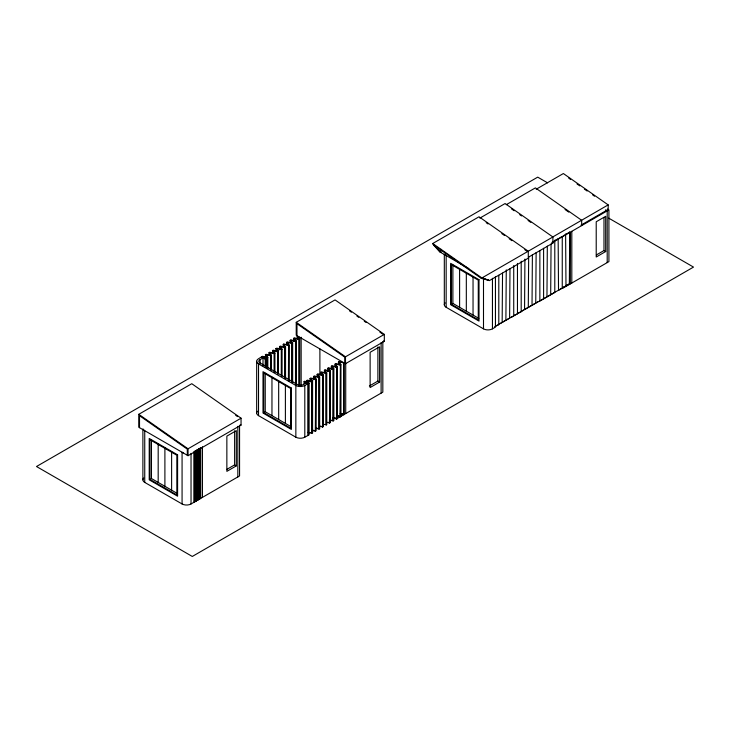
<?xml version="1.0" encoding="UTF-8"?>
<svg xmlns="http://www.w3.org/2000/svg" width="730" height="730" viewBox="0 0 730 730"><rect width="100%" height="100%" fill="white"/><g stroke="black" fill="none" stroke-linecap="round" stroke-linejoin="round"><path stroke-width="1.09" d="M267.134 367.874L267.134 357.755L267.819 357.353L267.819 368.595M270.675 369.197L270.675 355.702L271.368 355.309L271.368 369.918M274.224 371.643L274.224 353.658L274.909 353.256L274.909 372.373M277.774 374.098L277.774 351.604L278.459 351.212L278.459 373.696M283.532 347.672L283.733 344.022L289.098 345.071L289.098 381.051M281.315 375.421L281.315 349.56L282.008 349.159L282.008 376.151M287.082 344.496L287.282 341.969L292.648 343.018L292.648 382.374M284.864 377.875L284.864 347.516L285.549 347.115L285.549 378.596M288.414 380.321L288.615 345.18L286.589 342.37L291.954 343.419L290.138 340.317L290.622 340.207L295.504 341.366L296.197 340.974L296.197 384.829M299.054 385.422L299.054 339.322L299.738 338.921L299.738 386.152M310.551 381.699L310.752 378.049L316.117 379.098L316.117 430.819L312.705 430.235M314.101 379.655L314.301 375.996L319.667 377.045L319.667 428.775L316.254 428.191M307.987 432.333L311.883 433.264L311.883 381.544L312.577 381.142L312.577 432.872L310.131 432.516M312.504 430.517L315.433 431.22L315.634 379.217L313.617 376.397L318.974 377.446L317.158 374.353L317.65 374.234L322.523 375.402L323.217 375.001L323.217 426.721L319.804 426.137M326.073 425.079L326.073 373.349L326.757 372.957L326.757 424.677L323.144 424.376M326.693 422.323L329.622 423.026L329.622 371.305L330.307 370.904L330.307 422.634L327.87 422.278M335.38 367.363L335.581 363.713L340.946 364.763L340.946 416.483L336.557 415.671M329.266 420.051L333.163 420.982L333.163 369.252L333.856 368.86L333.856 420.58L331.42 420.234M338.93 364.197L339.131 361.669L344.003 362.828L344.003 414.558L340.883 414.138M336.712 418.929L336.712 367.208L337.397 366.807L337.397 418.536L336.712 418.929L332.807 417.998M337.333 416.182L340.262 416.885L340.463 364.881L338.437 362.062L344.003 362.828M311.883 433.264L312.084 381.261L310.067 378.441L315.433 379.49M315.433 431.22L315.634 379.217M316.053 428.474L319.183 428.893L319.183 377.164M319.594 426.42L322.724 426.84L322.724 375.12L320.707 372.3L326.073 373.349M329.622 423.026L329.823 371.023L327.797 368.203L333.163 369.252M333.163 420.982L333.364 368.978L331.347 366.159L336.712 367.208M340.262 416.885L340.463 364.881M263.001 365.748L263.001 357.873L259.36 360.109A4.207 2.427 0 0 0 259.36 362.536L298.223 384.984A4.207 2.427 0 0 0 302.43 384.984L306.299 382.876M296.225 322.313L335.052 299.902L384.318 334.386L384.318 341.284L345.5 363.695L296.225 335.243L296.225 322.313L345.5 356.797L345.5 363.695M138.773 414.312L191.771 383.706L241.046 418.19L241.046 425.088L188.039 455.693L138.773 427.242L138.773 414.312L188.039 448.795L188.039 455.693M479.865 218.115L505.096 203.542L552.884 236.976L552.884 243.099L528.62 257.106M506.264 204.692L535.382 187.884L581.664 220.278L581.664 225.616M536.203 189.225L563.377 173.539L608.172 204.884L608.172 209.455L580.998 225.141M261.504 357.016L265.236 359.169L265.985 358.74L265.985 366.615M552.555 237.086L608.172 204.884M345.5 356.797L384.318 334.386M468.76 268.622L440.19 252.124L432.726 243.51L482.001 277.993L489.465 280.576L528.292 258.165L528.292 251.266L479.017 216.783L432.726 243.51L433.474 244.897L481.252 278.331L552.884 236.976M304.063 383.834L304.063 381.58L304.802 381.151L309.027 383.195L309.027 434.916L304.802 437.188A6.333 3.659 0 0 1 295.851 437.188L258.52 415.635A6.333 3.659 0 0 1 257.517 411.218M188.039 448.795L241.046 418.19M551.989 242.323L553.86 241.247M554.417 240.489L557.592 239.093M559.454 238.007L562.255 236.392L562.255 288.122L558.523 290.275L558.149 238.336M563.186 235.854L569.719 232.085L569.719 283.806L494.694 326.693M267.335 367.591L267.335 357.472L262.453 356.304L258.52 358.74A6.333 3.659 0 0 0 258.52 363.914L295.851 385.467A6.333 3.659 0 0 0 304.802 385.467L308.544 383.305L306.518 380.494L311.883 381.544M552.555 242.433L608.92 209.884L608.92 261.614L562.629 288.332M263.749 412.614L290.622 428.136L290.622 388.479L263.749 372.966L263.749 412.614L265.236 411.757L291.151 426.721M451.395 304.282L478.269 319.795L478.269 280.147L451.395 264.625L451.395 304.282L452.883 303.415L478.798 318.38M149.969 479.4L176.843 494.913L176.843 455.255L149.969 439.743L149.969 479.4L151.457 478.533L177.381 493.498M369.362 386.006L377.894 381.078L379.609 382.064L379.609 346.823L370.128 352.298L370.128 387.539L379.609 382.064M596.392 254.925L603.984 250.545L605.699 251.54L605.699 216.299L596.218 221.765L596.218 257.006L605.699 251.54M227.03 469.262L234.622 464.882L236.338 465.877L236.338 430.636L226.857 436.111L226.857 471.352L236.338 465.877M336.658 416.812L338.501 415.753M340.335 414.695L342.169 413.636M495.624 326.155L498.8 324.759L498.8 275.283M500.296 323.463L504.959 320.771M508.691 318.618L505.89 320.233L506.264 269.845M510.553 317.532L513.728 316.136L513.728 265.537M514.294 315.378L517.461 313.982L517.461 263.384M518.026 313.225L521.193 311.829L521.193 261.221M521.758 311.071L523.62 309.995M527.352 307.841L524.56 309.456L524.925 259.068M531.084 305.678L528.292 307.303L528.657 256.914M534.816 303.525L532.024 305.14L532.398 254.761M537.618 301.91L535.756 302.987L536.13 252.607M562.821 287.365L565.987 285.959L565.613 234.029M566.553 285.211L569.719 283.806M445.163 302.886A6.333 3.659 0 0 0 446.167 307.303L483.497 328.847A6.333 3.659 0 0 0 492.449 328.847L495.442 327.122L495.442 276.524M143.737 478.004A6.333 3.659 0 0 0 144.741 482.411L182.071 503.965A6.333 3.659 0 0 0 191.032 503.965L239.559 475.951L239.559 425.353M297.229 339.596L297.229 336.229L299.738 338.921M293.688 341.649L293.688 338.273L299.054 339.322M283.048 346.668L283.532 344.295L288.414 345.463M279.499 349.834L279.499 346.467L284.864 347.516M275.949 351.887L275.949 348.511L281.315 349.56M272.409 352.809L272.892 350.446L277.774 351.604M268.859 354.853L269.343 352.49L274.224 353.658M265.309 356.906L265.802 354.534L270.675 355.702M334.897 366.36L335.38 363.996L340.262 365.164M324.257 372.501L324.74 370.137L329.622 371.305M299.254 386.27L299.254 339.039L294.373 337.871L296.197 340.974M295.705 383.816L295.705 341.093L290.832 339.924L292.648 343.018M285.065 378.715L285.065 347.234L280.192 346.066L282.008 349.159M281.515 376.269L281.515 349.278L276.643 348.11L278.459 351.212M277.975 373.815L277.975 351.331L273.093 350.163L274.909 353.256M336.913 418.655L336.913 366.925L332.041 365.757L333.856 368.86M274.425 372.492L274.425 353.375L269.552 352.207L271.368 355.309M333.364 368.978L328.491 367.81L330.307 370.904M270.876 370.037L270.876 355.419L266.003 354.26L267.819 357.353M329.823 371.023L324.941 369.854L326.757 372.957M267.134 357.755L262.252 356.587L265.985 358.74M326.274 424.796L326.274 373.066L321.392 371.908L323.217 375.001M322.724 375.12L317.851 373.952L319.667 377.045M312.084 381.261L307.211 380.093L309.027 383.195M340.107 413.618L344.003 414.558M333.984 417.952L335.937 418.418M481.252 278.331L489.465 280.576M482.001 277.993L488.717 280.147M607.433 209.036L608.172 209.455M605.48 209.884L607.196 210.879L607.196 262.599M547.564 182.838L537.709 177.144L36.5 466.516L192.291 556.461L693.5 267.089L608.701 218.133M569.719 232.085L569.345 283.596M552.135 242.67L552.884 243.099M550.685 294.373L551.059 243.984M546.952 296.526L547.327 246.138M509.622 318.079L509.996 268.813M502.158 322.386L502.532 273.13M383.579 340.846L384.318 341.284M304.063 381.58L307.795 383.743L307.795 435.463M334.824 417.87L336.539 418.865L382.83 392.138L382.83 341.54M240.298 424.659L241.046 425.088M568.734 178.147L570.568 179.443M577.019 183.951L579.784 185.885M584.392 189.116L587.157 191.05M592.687 194.919L594.521 196.206M565.057 209.519L568.789 212.129M511.402 208.816L514.176 210.76M519.733 214.647L521.585 215.943M528.064 220.478L530.838 222.422M486.189 222.677L488.032 223.964M501.811 233.609L504.567 235.535M509.166 238.746L511.922 240.681M524.788 249.678L526.622 250.965M349.579 310.934L351.413 312.221M356.924 316.081L358.768 317.368M364.279 321.227L366.113 322.514M379.901 332.159L382.657 334.084M235.708 415.324L237.542 416.611M440.19 252.124L433.474 244.897L440.938 252.562L440.938 249.295M338.93 361.943L340.946 364.763M335.38 363.996L337.397 366.807M334.897 364.115L336.913 366.925M324.257 370.256L326.274 373.066M297.229 336.229L299.254 339.039M293.688 338.273L295.705 341.093M314.101 376.279L316.117 379.098M287.082 342.251L289.098 345.071M310.551 378.332L312.577 381.142M283.532 344.295L285.549 347.115M283.048 344.414L285.065 347.234M279.499 346.467L281.515 349.278M275.949 348.511L277.975 351.331M272.409 350.555L274.425 353.375M268.859 352.608L270.876 355.419M265.309 354.652L267.335 357.472M603.984 217.576L603.984 250.545M571.809 231.31L571.809 283.03M570.093 232.304L570.093 284.025M554.791 240.708L554.791 292.429L539.862 301.052L539.862 250.454M543.595 248.291L543.595 298.899M492.449 278.249L492.449 328.847M483.497 278.249L483.497 328.847M473.04 276.533L473.04 315.059M466.324 272.655L466.324 311.181M459.608 268.777L459.608 307.303M452.883 264.899L452.883 303.415M446.167 307.303L446.167 255.573A6.333 3.659 0 0 1 445.163 254.816M444.315 254.113L444.315 304.711M381.115 342.534L381.115 393.132M377.894 346.969L377.894 381.078M345.728 362.965L345.728 413.563M344.752 363.266L344.752 357.143L296.973 323.7L296.973 335.681M343.803 363.111L343.803 414.841M338.437 362.062L338.437 364.316M331.347 366.159L331.347 369.535M327.797 368.203L327.797 371.579M322.523 375.402L322.523 427.123M320.707 372.3L320.707 374.554M319.895 348.904L319.895 374.764M318.974 377.446L318.974 429.167M317.158 374.353L317.158 376.598M313.617 376.397L313.617 379.773M310.067 378.441L310.067 381.817M308.544 383.305L308.544 435.034M306.518 380.494L306.518 382.739M304.802 385.467L304.802 437.188M301.152 337.233L301.152 385.586M299.437 337.096L299.437 339.35M295.851 385.467L295.851 437.188M295.504 341.366L295.504 384.099M292.155 343.137L292.155 382.493M291.954 343.419L291.954 381.644M290.138 340.317L290.138 342.571M288.615 345.18L288.615 380.038M286.589 342.37L286.589 344.615M285.393 384.874L285.393 423.391M278.677 380.996L278.677 419.513M271.962 377.118L271.962 415.635M265.236 359.169L265.236 367.044M265.236 373.231L265.236 411.757M260.108 359.543L260.108 364.042M258.52 363.914L258.52 415.635M256.668 361.323L256.668 413.052M237.834 426.338L237.834 476.936M234.622 430.782L234.622 464.882M202.447 446.769L202.447 497.367M200.732 447.764L200.732 498.362M200.358 447.983L200.358 498.581M199.983 448.193L199.983 498.791M199.609 448.412L199.609 499.01M199.244 448.621L199.244 499.229M198.87 448.84L198.87 499.439M198.496 449.06L198.496 499.658M198.122 449.269L198.122 499.867M197.748 449.488L197.748 500.086M197.374 449.707L197.374 500.305M197 449.917L197 500.515M196.625 450.136L196.625 500.734M196.251 450.346L196.251 500.953M195.877 450.565L195.877 501.163M195.503 450.784L195.503 501.382M195.138 450.994L195.138 501.592M194.764 451.213L194.764 501.811M194.39 451.423L194.39 502.03M194.016 451.642L194.016 502.24M191.032 453.366L191.032 503.965M187.3 455.255L187.3 449.142L139.512 415.698L139.512 427.671M182.071 503.965L182.071 452.244A6.333 3.659 0 0 0 183.385 452.828M171.614 451.651L171.614 490.177M164.898 447.773L164.898 486.289M158.182 443.895L158.182 482.411M151.457 440.017L151.457 478.533M144.741 482.411L144.741 430.691A6.333 3.659 0 0 1 143.098 429.048M142.888 429.231L142.888 479.829M479.017 279.709L450.647 263.338L450.647 304.711L479.017 321.09L479.017 279.709M291.37 388.05L263.001 371.67L263.001 413.052L291.37 429.432L291.37 388.05M177.591 454.827L149.221 438.447L149.221 479.829L177.591 496.208L177.591 454.827"/></g></svg>
